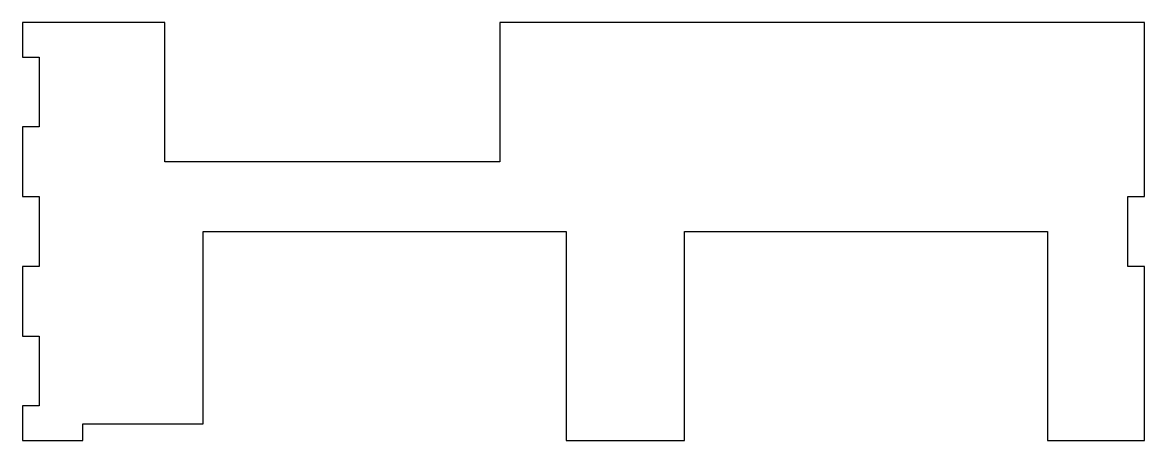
# Model space of a CAD drawing. Header units: millimetres. Extents: x -108 to 93, y 0 to 75.
import ezdxf

# ---------------------------------------------------------------- set-up
doc = ezdxf.new("R2010")
doc.units = ezdxf.units.MM
doc.layers.get('0').update_dxf_attribs({"linetype": 'CONTINUOUS'})

msp = doc.modelspace()

# ---------------------------------------------------------------- linework, layer by layer
for p, q in [((-82.5, 75), (-108, 75)), ((-108, 75), (-108, 68.75)), ((-82.5, 50), (-82.5, 75)), ((-22.5, 75), (-22.5, 50)), ((93, 75), (-22.5, 75)), ((93, 43.75), (93, 75)), ((-108, 68.75), (-105, 68.75)), ((-105, 68.75), (-105, 56.25)), ((-105, 56.25), (-108, 56.25)), ((-108, 56.25), (-108, 43.75)), ((-22.5, 50), (-82.5, 50)), ((-108, 43.75), (-105, 43.75)), ((-105, 43.75), (-105, 31.25)), ((90, 31.25), (90, 43.75)), ((90, 43.75), (93, 43.75)), ((-75.6, 37.5), (-10.6, 37.5)), ((-75.6, 3), (-75.6, 37.5)), ((-10.6, 37.5), (-10.6, 0)), ((10.6, 37.5), (75.6, 37.5)), ((10.6, 0), (10.6, 37.5)), ((75.6, 37.5), (75.6, 0)), ((-105, 31.25), (-108, 31.25)), ((-108, 31.25), (-108, 18.75)), ((93, 31.25), (90, 31.25)), ((93, 0), (93, 31.25)), ((-108, 18.75), (-105, 18.75)), ((-105, 18.75), (-105, 6.25)), ((-105, 6.25), (-108, 6.25)), ((-108, 6.25), (-108, 0)), ((-97.2, 3), (-75.6, 3)), ((-97.2, 0), (-97.2, 3)), ((-108, 0), (-97.2, 0)), ((-10.6, 0), (10.6, 0)), ((75.6, 0), (93, 0))]:
    msp.add_line(p, q)

doc.saveas('drawing.dxf')
